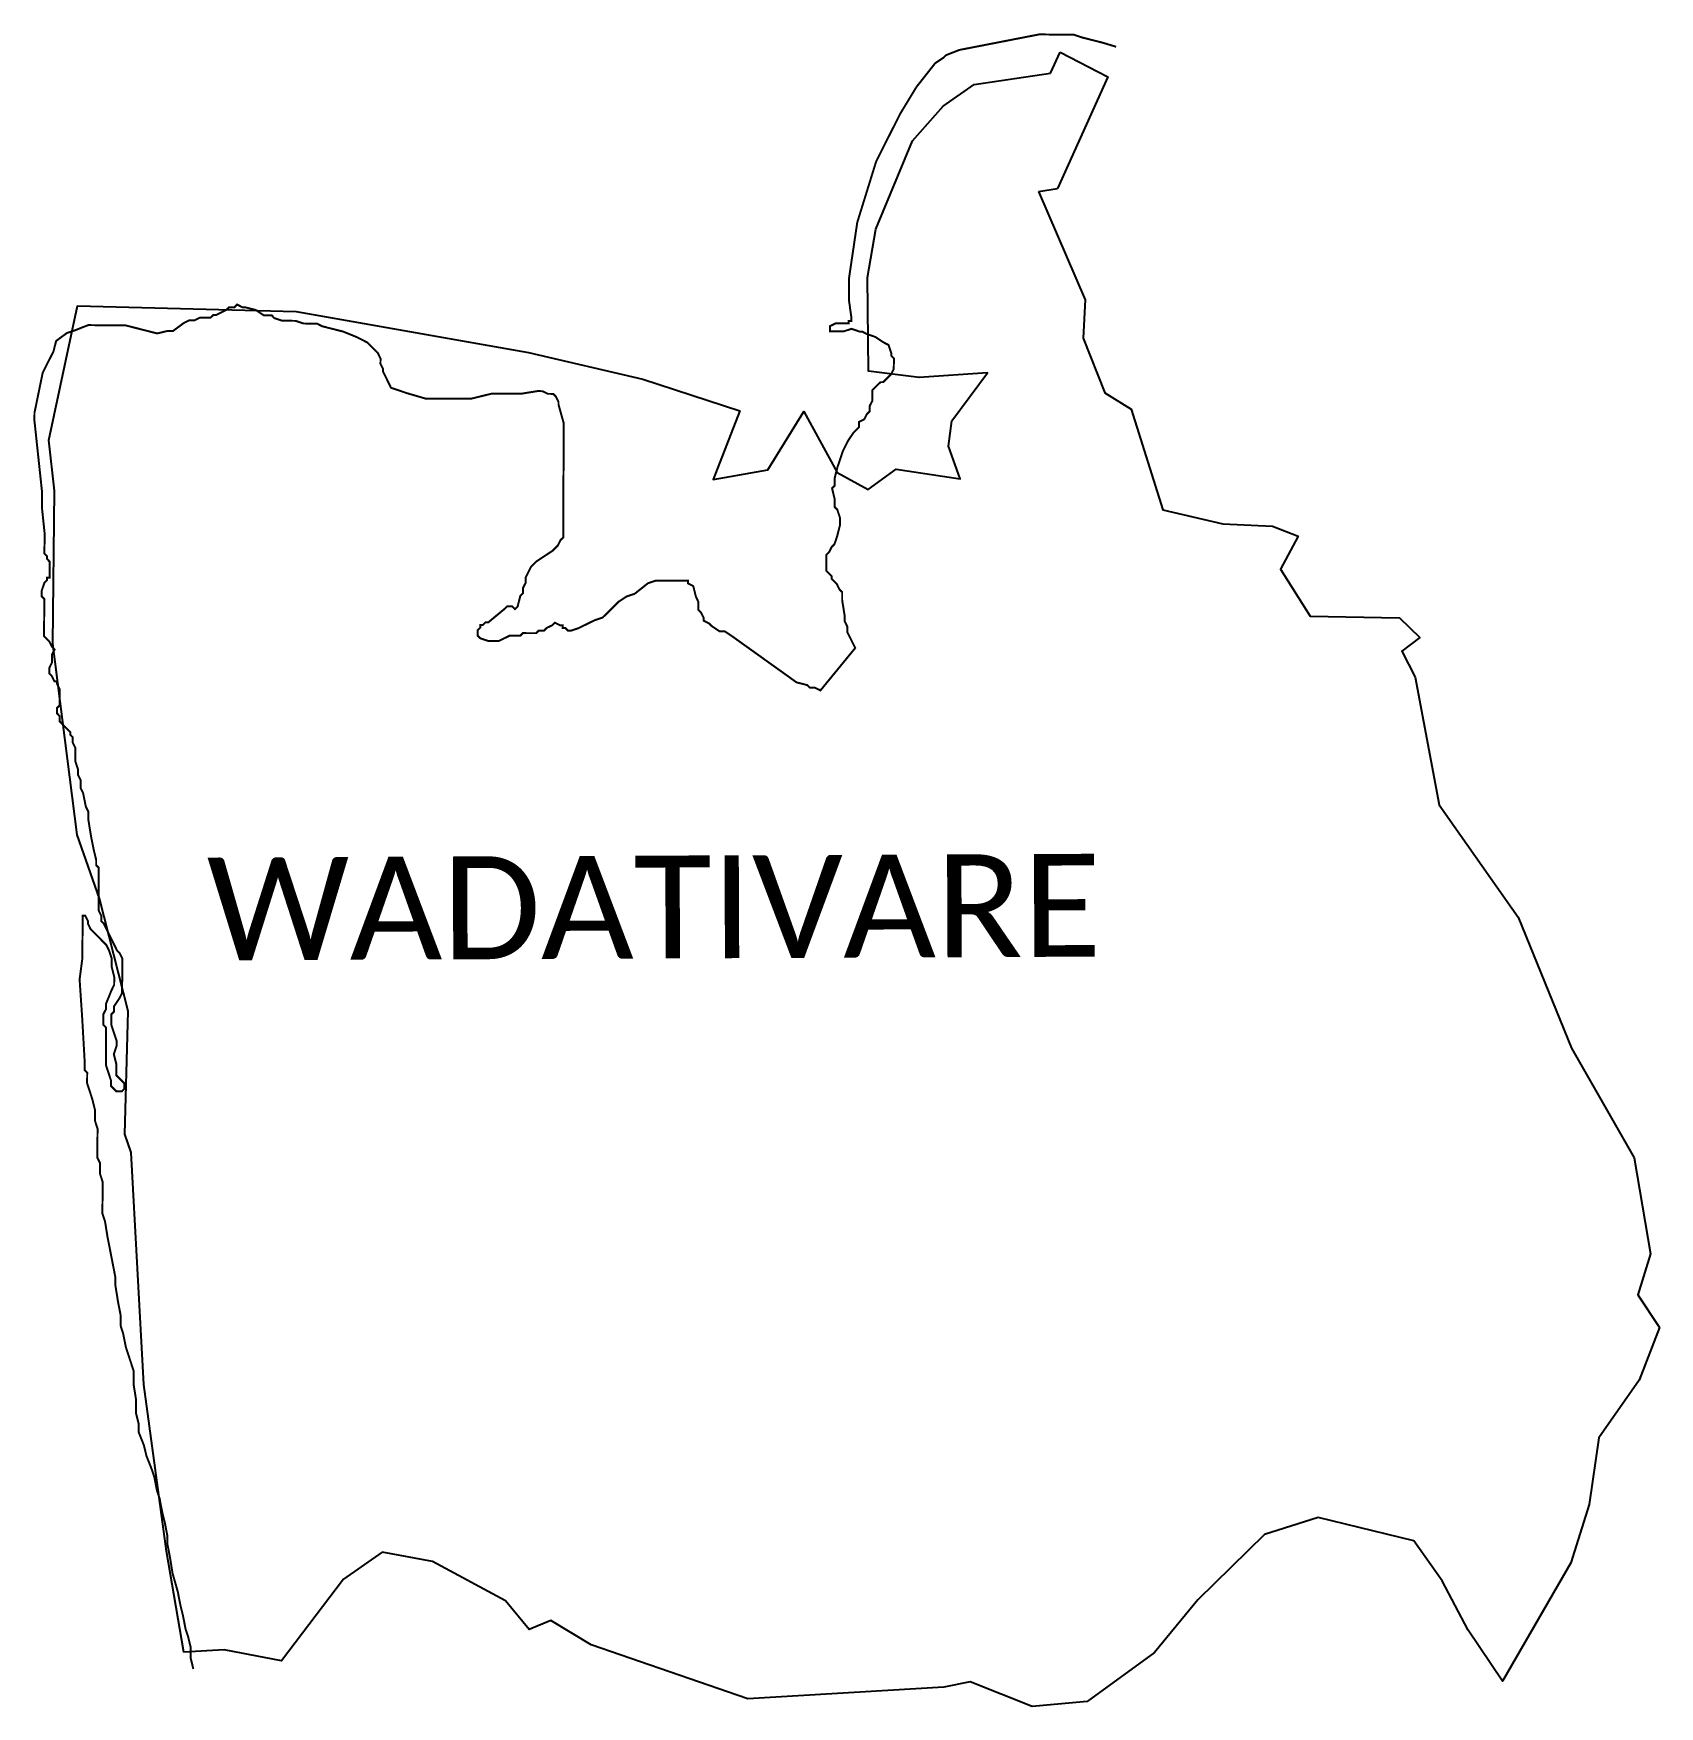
# Model space of a CAD drawing. Header units: metres. Extents: x 263795 to 324287, y 1843462 to 2154063.
# Drawn here: x 321821 to 324287, y 1843462 to 1846000 of the extents above; entities outside this region: 1.
import ezdxf

# ---------------------------------------------------------------- set-up
doc = ezdxf.new("R2010")
doc.units = ezdxf.units.M
for name, color, linetype in [('HIGH TIDE LINE', 6, 'Continuous'), ('village', 3, 'Continuous'), ('VILLAGE NAME', 250, 'Continuous')]:
    doc.layers.add(name, color=color, linetype=linetype)
doc.styles.get("Standard").update_dxf_attribs({"font": 'simplex.shx'})

msp = doc.modelspace()

# ---------------------------------------------------------------- linework, layer by layer
at = {"color": 3, "flags": 128}
for points in [[(323363.1, 1845939.5), (323377.7, 1845971)], [(323345.1, 1845759.9), (323373.5, 1845764.5)]]:
    msp.add_lwpolyline(points, dxfattribs=at)
at = {"layer": 'HIGH TIDE LINE', "lineweight": 0, "const_width": 3}
msp.add_lwpolyline([(263796.4, 2154061), (263796.4, 2154061)], close=True, dxfattribs=at)
at = {"layer": 'HIGH TIDE LINE', "const_width": 3}
msp.add_lwpolyline([(323462.6, 1845979.4), (323442.4, 1845985.5), (323410.2, 1845993.7), (323398.1, 1845997.8), (323357.8, 1845998), (323345.7, 1845998.1), (323285.1, 1845986.3), (323224.6, 1845974.5), (323204.3, 1845966.5), (323200.3, 1845962.5), (323188.2, 1845954.5), (323159.7, 1845918.3), (323135.3, 1845878.1), (323098.7, 1845805.6), (323070, 1845713), (323057.5, 1845628.3), (323057.5, 1845624.3), (323057.3, 1845596), (323061.2, 1845567.8), (323061.2, 1845563.7), (323057.2, 1845563.7), (323057.2, 1845559.7), (323053.1, 1845559.7), (323045.1, 1845559.8), (323037, 1845559.8), (323028.9, 1845555.8), (323028.9, 1845551.8), (323028.9, 1845547.7), (323032.9, 1845547.7), (323041, 1845547.7), (323049, 1845547.6), (323061.2, 1845551.6), (323073.3, 1845547.5), (323077.3, 1845547.5), (323085.3, 1845543.4), (323097.4, 1845539.3), (323109.5, 1845531.2), (323117.5, 1845527.1), (323121.5, 1845515), (323121.5, 1845511), (323125.5, 1845506.9), (323125.5, 1845498.9), (323125.4, 1845490.8), (323121.3, 1845482.7), (323117.3, 1845478.7), (323113.2, 1845474.7), (323109.2, 1845470.7), (323105.2, 1845470.7), (323101.1, 1845466.7), (323097, 1845462.7), (323093, 1845458.7), (323093, 1845450.6), (323092.9, 1845442.5), (323088.8, 1845434.5), (323088.8, 1845426.4), (323084.7, 1845422.4), (323080.7, 1845414.4), (323072.6, 1845410.4), (323072.6, 1845402.3), (323064.4, 1845394.3), (323056.3, 1845382.2), (323052.2, 1845374.1), (323048.2, 1845366.1), (323044.1, 1845354), (323040, 1845341.9), (323035.9, 1845325.8), (323035.9, 1845321.8), (323035.8, 1845313.7), (323031.8, 1845309.7), (323035.7, 1845293.5), (323035.7, 1845285.5), (323035.7, 1845281.4), (323039.7, 1845277.4), (323043.7, 1845265.3), (323043.6, 1845261.2), (323043.6, 1845253.2), (323039.5, 1845237), (323035.4, 1845225), (323031.3, 1845220.9), (323027.3, 1845212.9), (323023.2, 1845208.9), (323023.2, 1845204.8), (323023.2, 1845200.8), (323023.2, 1845196.8), (323023.1, 1845192.7), (323023.1, 1845188.7), (323023.1, 1845184.7), (323027.1, 1845180.6), (323031.1, 1845176.6), (323031.1, 1845172.5), (323035.1, 1845168.5), (323039.1, 1845164.4), (323043.1, 1845156.3), (323047.1, 1845152.3), (323047.1, 1845148.2), (323047.1, 1845140.2), (323051, 1845115.9), (323051, 1845107.9), (323055, 1845099.8), (323054.9, 1845095.8), (323054.9, 1845091.7), (323062.9, 1845075.5), (323066.9, 1845067.5), (323014.2, 1845003.2), (323006.1, 1845007.2), (323002.1, 1845007.3), (322998, 1845007.3), (322994, 1845011.3), (322977.9, 1845015.4), (322881.4, 1845084.5), (322869.4, 1845092.6), (322861.3, 1845092.7), (322849.2, 1845100.8), (322845.2, 1845104.8), (322837.2, 1845108.9), (322837.2, 1845112.9), (322833.2, 1845121), (322829.2, 1845125.1), (322829.2, 1845137.2), (322825.3, 1845145.3), (322821.3, 1845161.4), (322813.2, 1845165.5), (322813.3, 1845169.5), (322809.2, 1845169.6), (322789.1, 1845169.7), (322781, 1845169.7), (322777, 1845169.7), (322768.9, 1845169.8), (322764.9, 1845169.8), (322752.7, 1845165.8), (322732.5, 1845149.8), (322720.4, 1845145.8), (322708.2, 1845137.8), (322688, 1845117.7), (322683.9, 1845113.7), (322671.8, 1845109.7), (322663.7, 1845105.7), (322655.6, 1845101.7), (322647.5, 1845097.7), (322635.4, 1845093.7), (322631.4, 1845093.8), (322627.4, 1845097.8), (322623.3, 1845097.8), (322623.4, 1845101.9), (322619.3, 1845101.9), (322611.3, 1845106), (322607.2, 1845101.9), (322599.1, 1845098), (322595.1, 1845093.9), (322587, 1845094), (322583, 1845090), (322570.9, 1845090), (322562.8, 1845090.1), (322558.7, 1845086), (322554.7, 1845086.1), (322542.6, 1845086.1), (322534.5, 1845082.1), (322526.4, 1845078.1), (322518.4, 1845078.2), (322510.3, 1845078.2), (322498.2, 1845082.3), (322494.2, 1845086.4), (322494.2, 1845094.4), (322498.3, 1845098.4), (322498.3, 1845102.5), (322502.3, 1845102.5), (322506.4, 1845106.5), (322510.4, 1845106.4), (322534.7, 1845126.5), (322538.8, 1845130.5), (322546.8, 1845130.5), (322550.9, 1845126.4), (322554.9, 1845130.4), (322559, 1845146.6), (322563.1, 1845150.6), (322563.1, 1845158.6), (322567.2, 1845166.7), (322567.2, 1845174.8), (322571.3, 1845182.8), (322575.4, 1845190.9), (322583.5, 1845198.9), (322595.6, 1845206.9), (322607.8, 1845214.9), (322615.9, 1845222.9), (322619.9, 1845231), (322624, 1845235), (322624, 1845239), (322624.1, 1845247.1), (322624.1, 1845259.2), (322624.2, 1845271.3), (322624.2, 1845283.4), (322624.2, 1845287.5), (322624.3, 1845303.6), (322624.4, 1845315.7), (322624.5, 1845335.9), (322624.6, 1845360.1), (322624.7, 1845376.2), (322624.7, 1845380.2), (322624.8, 1845404.4), (322624.8, 1845408.5), (322616.9, 1845436.8), (322616.9, 1845440.8), (322612.9, 1845448.9), (322608.9, 1845452.9), (322604.9, 1845453), (322600.8, 1845453), (322592.8, 1845457), (322588.8, 1845457.1), (322584.7, 1845457.1), (322560.5, 1845453.2), (322536.3, 1845453.3), (322516.1, 1845453.4), (322483.8, 1845445.5), (322439.5, 1845445.7), (322415.2, 1845445.8), (322387.1, 1845454), (322375, 1845458.1), (322362.9, 1845462.2), (322358.9, 1845470.3), (322354.9, 1845478.4), (322350.9, 1845486.5), (322350.9, 1845490.5), (322346.9, 1845498.6), (322347, 1845506.6), (322343, 1845514.7), (322334.9, 1845522.8), (322326.9, 1845530.9), (322310.8, 1845539.1), (322290.7, 1845547.3), (322258.5, 1845555.5), (322250.4, 1845559.6), (322238.3, 1845559.6), (322230.2, 1845559.7), (322218.2, 1845563.7), (322206.1, 1845563.8), (322198, 1845563.8), (322185.9, 1845567.9), (322181.9, 1845572), (322169.8, 1845572.1), (322157.7, 1845580.2), (322141.6, 1845584.3), (322137.6, 1845584.3), (322129.5, 1845588.4), (322125.5, 1845584.4), (322121.4, 1845584.4), (322117.4, 1845584.4), (322113.4, 1845580.4), (322105.3, 1845576.4), (322097.2, 1845572.4), (322093.2, 1845572.4), (322089.1, 1845568.4), (322081, 1845568.4), (322077, 1845568.5), (322073, 1845568.5), (322064.9, 1845564.5), (322060.8, 1845564.5), (322056.8, 1845564.5), (322048.7, 1845560.5), (322032.5, 1845548.5), (322024.5, 1845548.5), (322008.3, 1845544.6), (321992.2, 1845548.7), (321960, 1845556.9), (321935.8, 1845557), (321903.5, 1845557.2), (321883.3, 1845549.2), (321871.2, 1845545.2), (321855, 1845533.2), (321850.9, 1845517.1), (321846.8, 1845509.1), (321834.6, 1845484.9), (321822.2, 1845424.4), (321822.1, 1845412.3), (321833.7, 1845303.4), (321833.6, 1845279.2), (321837.4, 1845242.8), (321837.4, 1845238.8), (321837.4, 1845226.7), (321837.3, 1845218.6), (321837.3, 1845210.6), (321841.3, 1845206.5), (321841.3, 1845202.5), (321845.3, 1845198.4), (321845.3, 1845194.4), (321845.2, 1845186.3), (321845.2, 1845182.3), (321845.2, 1845178.2), (321845.2, 1845174.2), (321841.1, 1845174.2), (321841.1, 1845170.2), (321837.1, 1845166.2), (321833, 1845154.1), (321832.9, 1845146), (321837, 1845142), (321836.9, 1845129.9), (321836.9, 1845121.8), (321836.8, 1845101.6), (321836.7, 1845089.5), (321836.7, 1845085.5), (321840.7, 1845081.4), (321844.7, 1845077.4), (321848.7, 1845069.3), (321852.7, 1845065.2), (321848.6, 1845057.2), (321848.6, 1845053.2), (321848.6, 1845045.1), (321844.5, 1845037), (321844.5, 1845033), (321844.5, 1845029), (321848.5, 1845024.9), (321852.5, 1845016.8), (321856.5, 1845016.8), (321856.5, 1845012.8), (321860.5, 1845004.7), (321860.5, 1844996.6), (321860.4, 1844992.6), (321860.4, 1844984.5), (321860.4, 1844980.5), (321856.3, 1844976.5), (321856.3, 1844972.4), (321856.3, 1844968.4), (321860.3, 1844964.3), (321860.3, 1844956.3), (321864.3, 1844952.2), (321876.3, 1844940.1), (321876.3, 1844936), (321880.3, 1844932), (321880.3, 1844923.9), (321884.3, 1844915.8), (321884.2, 1844895.6), (321888.1, 1844883.5), (321888.1, 1844875.4), (321892.1, 1844867.4), (321892.1, 1844859.3), (321892, 1844855.3), (321896, 1844847.2), (321900, 1844827), (321904, 1844818.9), (321903.9, 1844806.8), (321907.8, 1844782.6), (321911.8, 1844762.4), (321915.7, 1844746.2), (321915.7, 1844738.1), (321919.7, 1844734.1), (321919.7, 1844730.1), (321919.6, 1844722), (321919.6, 1844718), (321919.6, 1844713.9), (321919.6, 1844709.9), (321919.5, 1844685.7), (321919.4, 1844669.5), (321923.4, 1844661.5), (321923.3, 1844653.4), (321927.4, 1844649.3), (321939.3, 1844625.1), (321943.3, 1844617), (321947.3, 1844608.9), (321951.3, 1844604.8), (321955.3, 1844596.7), (321955.3, 1844592.7), (321955.3, 1844588.7), (321955.3, 1844584.6), (321955.2, 1844576.6), (321955.2, 1844568.5), (321955.2, 1844564.5), (321955.1, 1844556.4), (321955.1, 1844552.4), (321955.1, 1844544.3), (321951, 1844536.2), (321942.9, 1844524.2), (321942.9, 1844516.1), (321938.8, 1844512.1), (321938.8, 1844504), (321938.7, 1844496), (321942.7, 1844483.8), (321946.7, 1844471.7), (321946.6, 1844463.7), (321942.5, 1844451.6), (321946.5, 1844435.4), (321946.5, 1844427.3), (321946.4, 1844419.3), (321950.4, 1844415.2), (321958.5, 1844407.1), (321958.4, 1844399), (321954.4, 1844395), (321950.3, 1844395), (321946.3, 1844395.1), (321942.3, 1844399.1), (321938.3, 1844403.2), (321938.3, 1844411.2), (321930.4, 1844435.5), (321930.4, 1844447.6), (321930.5, 1844467.8), (321930.5, 1844471.8), (321930.6, 1844492), (321926.6, 1844496), (321926.7, 1844508.1), (321926.7, 1844512.2), (321930.8, 1844520.2), (321930.8, 1844528.3), (321939, 1844548.4), (321943, 1844556.5), (321943.1, 1844568.6), (321939.1, 1844584.7), (321939.2, 1844596.8), (321935.2, 1844608.9), (321931.2, 1844617), (321923.2, 1844625.1), (321919.2, 1844629.2), (321911.2, 1844637.3), (321907.1, 1844641.4), (321903.2, 1844649.4), (321903.2, 1844653.5), (321899.2, 1844661.6), (321895.1, 1844661.6), (321895.1, 1844657.6), (321895, 1844629.3), (321894.8, 1844597), (321890.6, 1844564.8), (321894.4, 1844508.3), (321898.1, 1844443.7), (321898.1, 1844427.6), (321902.1, 1844423.5), (321902, 1844407.4), (321909.9, 1844383.1), (321913.9, 1844367), (321913.8, 1844350.8), (321917.8, 1844338.7), (321917.7, 1844322.6), (321917.6, 1844302.4), (321917.6, 1844294.3), (321921.6, 1844286.3), (321921.5, 1844270.1), (321925.5, 1844258), (321925.4, 1844249.9), (321925.4, 1844237.8), (321925.2, 1844209.6), (321929.2, 1844197.5), (321933.1, 1844173.2), (321937.1, 1844153), (321941, 1844132.9), (321944.9, 1844112.7), (321944.9, 1844100.6), (321948.8, 1844076.3), (321952.7, 1844056.1), (321952.7, 1844040), (321956.6, 1844027.9), (321960.6, 1844007.7), (321964.5, 1843995.6), (321972.5, 1843971.3), (321972.5, 1843963.3), (321972.4, 1843951.2), (321976.3, 1843926.9), (321976.2, 1843906.8), (321980.2, 1843890.6), (321980.1, 1843878.5), (321988.1, 1843858.3), (321992, 1843842.1), (322000, 1843821.9), (322004, 1843809.8), (322007.9, 1843789.6), (322011.9, 1843777.5), (322015.8, 1843757.3), (322019.8, 1843741.1), (322023.7, 1843720.9), (322023.7, 1843708.8), (322027.6, 1843688.6), (322031.5, 1843664.4), (322039.5, 1843636.1), (322043.4, 1843615.9), (322047.4, 1843599.8), (322051.3, 1843579.6), (322055.3, 1843567.5), (322059.2, 1843551.3), (322059.2, 1843543.3), (322059.1, 1843535.2), (322063.1, 1843519)], dxfattribs=at)
at = {"layer": 'village', "color": 3, "true_color": 0x00ff00}
for points in [[(323377.7, 1845971, 0), (323450.2, 1845933.9, 0), (323373.5, 1845764.5, 0)], [(324286.8, 1844036.8, 0), (324255.7, 1843957.3, 0), (324194.6, 1843869.4, 0), (324179.8, 1843768.4, 0), (324152.3, 1843680.2, 0), (324048.4, 1843500.4, 0), (323996.6, 1843577.9, 0), (323957.1, 1843652.7, 0), (323913.9, 1843713.2, 0), (323769.1, 1843748.9, 0), (323687.6, 1843723, 0), (323586.7, 1843623.7, 0), (323520.6, 1843544.1, 0), (323418.8, 1843469.7, 0), (323335.1, 1843462.1, 0), (323241.1, 1843499.4, 0), (323201.4, 1843491.2, 0), (322903.8, 1843473.8, 0), (322666.4, 1843555.8, 0), (322605.3, 1843592.3, 0), (322572.5, 1843578.8, 0), (322536.3, 1843622.3, 0), (322426, 1843682.1, 0), (322349.6, 1843696.3, 0), (322290.8, 1843655, 0), (322197, 1843531.4, 0), (322109.8, 1843547.9, 0), (322048.8, 1843544.3, 0), (322022.5, 1843697.9, 0), (321988.2, 1843950.7, 0), (321968.9, 1844302.5, 0), (321959.2, 1844330.4, 0), (321964.5, 1844516.6, 0), (321920.7, 1844687.5, 0), (321887, 1844784.1, 0), (321850.1, 1845074.1, 0), (321852.4, 1845305.8, 0), (321843.9, 1845382.7, 0), (321887.4, 1845586.5, 0), (322219, 1845577.8, 0), (322571.2, 1845515.5, 0), (322744.7, 1845475.1, 0), (322892.1, 1845427.4, 0), (322851.4, 1845323, 0), (322934.5, 1845337.6, 0), (322988.8, 1845426.2, 0), (323039.3, 1845333.5, 0), (323086.4, 1845308, 0), (323129.1, 1845339, 0), (323226.3, 1845324.2, 0), (323208.6, 1845373.8, 0), (323213.4, 1845412.3, 0), (323267.6, 1845484.7, 0), (323163.8, 1845477.7, 0), (323087, 1845487.6, 0), (323085.6, 1845629.6, 0), (323098.1, 1845702.7, 0), (323153.9, 1845836.8, 0), (323200.2, 1845889.4, 0), (323247.4, 1845922, 0), (323363.1, 1845939.5, 0)], [(323345.1, 1845759.9, 0), (323415.7, 1845595.8, 0), (323412.7, 1845537.3, 0), (323445.5, 1845454.4, 0), (323485.4, 1845429.7, 0), (323533.3, 1845277.3, 0), (323624.6, 1845255.7, 0), (323699.7, 1845252.4, 0), (323738.7, 1845237, 0), (323712, 1845187.1, 0), (323757.1, 1845115.7, 0), (323892.4, 1845113.2, 0), (323923.2, 1845083.4, 0), (323895.9, 1845062.5, 0), (323916.2, 1845023.1, 0), (323952.6, 1844829.8, 0), (324072.3, 1844659.5, 0), (324153.2, 1844460.5, 0), (324248.1, 1844294.3, 0), (324273.2, 1844148.7, 0), (324253.7, 1844086.5, 0), (324286.8, 1844036.8, 0)]]:
    msp.add_polyline3d(points, dxfattribs=at)

# ---------------------------------------------------------------- texts
at = {"layer": 'VILLAGE NAME', "insert": (322083.2, 1844749.7), "char_height": 155.989, "attachment_point": 1, "rotation": 0.2435}
msp.add_mtext_dynamic_manual_height_columns('{\\fCalibri|b0|i0|c0|p34;WADATIVARE}', width=3672.639, gutter_width=779.9, heights=[0], dxfattribs=at)

doc.saveas('drawing.dxf')
